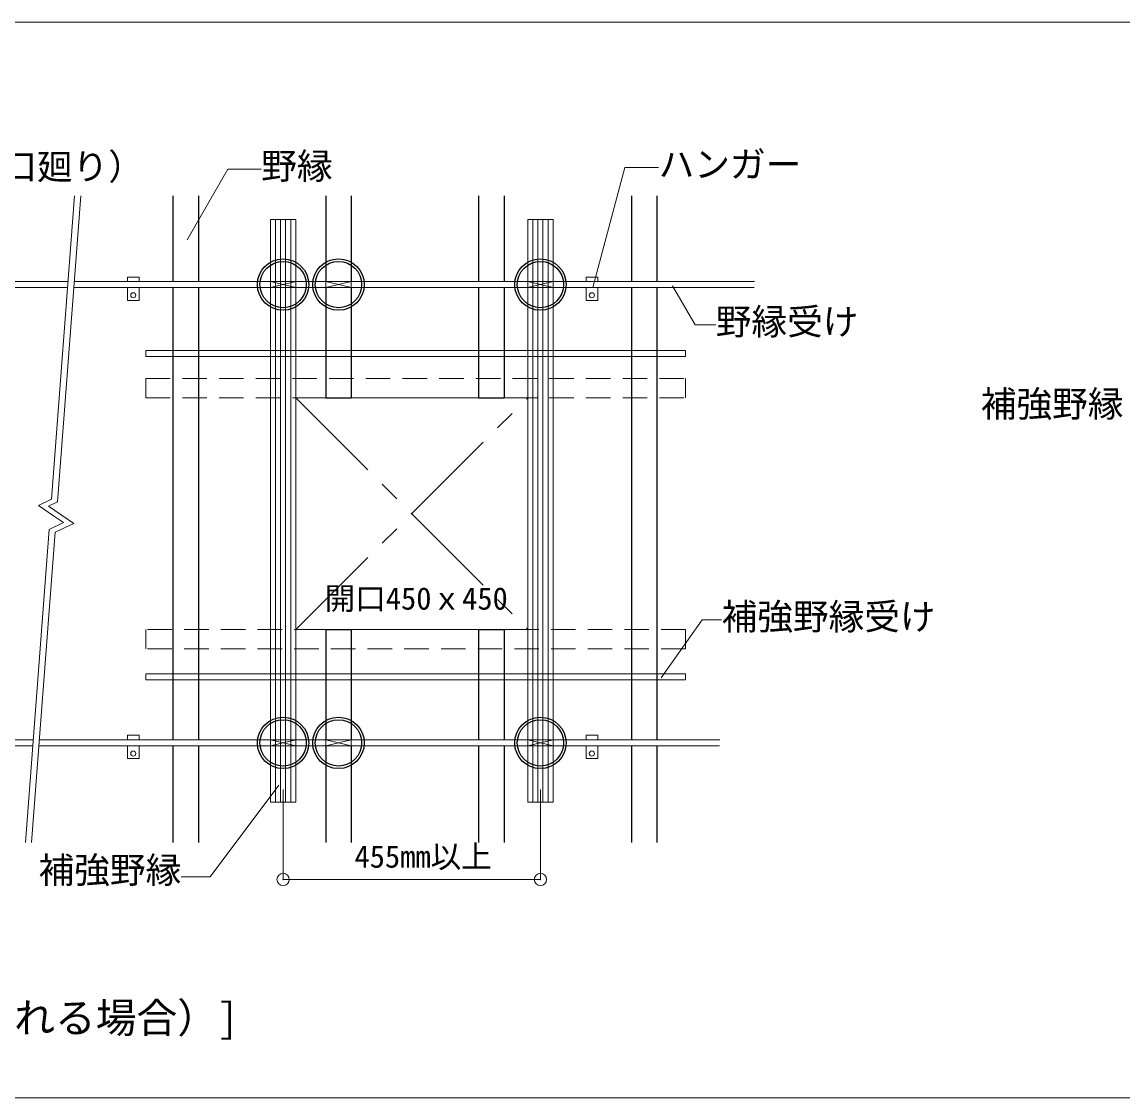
# Model space of a CAD drawing. Units: millimetres, scale not verified. Extents: x -7800 to 7800, y -5387 to 5300.
# Drawn here: x 2762 to 4923, y 194 to 2307 of the extents above; entities that cross this region are included whole.
import ezdxf
from ezdxf.enums import TextEntityAlignment as Align

# ---------------------------------------------------------------- set-up
doc = ezdxf.new("R2010")
doc.units = ezdxf.units.MM
doc.header["$LTSCALE"] = 40
doc.header["$PDMODE"] = 32
doc.header["$PDSIZE"] = 24
doc.linetypes.add('CHAIN1', pattern=[8, 5, -1, 1, -1])
doc.linetypes.add('DASHED1', pattern=[1.8, 1.2, -0.6])
for name, color, linetype, lineweight in [('7-0_中心線', 4, 'CHAIN1', 9), ('7-1_吊り材', 7, 'Continuous', 18), ('7-2_野縁受け', 3, 'Continuous', 18), ('7-3_野縁', 2, 'Continuous', 25), ('7-4_ブレース・補強材', 4, 'Continuous', 9), ('7-5_寸法', 4, 'Continuous', 9), ('7-6_文字', 7, 'Continuous', 18), ('7-A_クリップ', 7, 'Continuous', 18), ('7-C_ビス・アンカーボルト・強調図形', 2, 'Continuous', 25), ('F-3_野縁', 3, 'Continuous', 18)]:
    doc.layers.add(name, color=color, linetype=linetype, lineweight=lineweight)
doc.styles.add('ＭＳ ゴシック', font='')
doc.styles.get('ＭＳ ゴシック').set_extended_font_data('MS Gothic')

msp = doc.modelspace()

# ---------------------------------------------------------------- linework, layer by layer
at = {"layer": '7-0_中心線', "linetype": 'Continuous'}
for p, q in [((2865.35, 1966.11), (2820.08, 1370.44)), ((2877.39, 1966.11), (2831.7, 1364.92)), ((2794.16, 1357.98), (2820.08, 1370.44)), ((2814.1, 1356.47), (2831.7, 1364.92)), ((2823.63, 1337.85), (2794.16, 1357.98)), ((2863.5, 1322.71), (2814.1, 1356.47)), ((2843.56, 1324.23), (2815.55, 1310.77)), ((2823.63, 1337.85), (2843.56, 1324.23)), ((2863.5, 1322.71), (2827.17, 1305.26)), ((2815.55, 1310.77), (2768.84, 696.05)), ((2827.17, 1305.26), (2780.87, 696.05))]:
    msp.add_line(p, q, dxfattribs=at)
at = {"layer": '7-0_中心線'}
for p, q in [((3299.47, 1114.26), (3754.47, 1569.26)), ((3299.47, 1569.26), (3754.47, 1114.26)), ((3274.47, 800.33), (3274.47, 623.39)), ((3779.47, 800.33), (3779.47, 623.39))]:
    msp.add_line(p, q, dxfattribs=at)
at = {"layer": '7-1_吊り材'}
for p, q in [((2968.98, 1806.56), (2968.98, 1797.76)), ((2991.98, 1806.56), (2968.98, 1806.56)), ((2991.98, 1797.76), (2991.98, 1806.56)), ((3868.98, 1806.56), (3868.98, 1797.76)), ((3891.98, 1806.56), (3868.98, 1806.56)), ((3891.98, 1797.76), (3891.98, 1806.56)), ((2968.98, 1760.76), (2968.98, 1785.76)), ((2991.98, 1785.76), (2991.98, 1760.76)), ((3868.98, 1760.76), (3868.98, 1785.76)), ((3891.98, 1785.76), (3891.98, 1760.76)), ((2991.98, 1760.76), (2968.98, 1760.76)), ((3891.98, 1760.76), (3868.98, 1760.76)), ((2968.98, 906.56), (2968.98, 897.76)), ((2991.98, 906.56), (2968.98, 906.56)), ((2991.98, 897.76), (2991.98, 906.56)), ((3868.98, 906.56), (3868.98, 897.76)), ((3891.98, 906.56), (3868.98, 906.56)), ((3891.98, 897.76), (3891.98, 906.56)), ((2968.98, 860.76), (2968.98, 885.76)), ((2991.98, 885.76), (2991.98, 860.76)), ((3868.98, 860.76), (3868.98, 885.76)), ((3891.98, 885.76), (3891.98, 860.76)), ((2991.98, 860.76), (2968.98, 860.76)), ((3891.98, 860.76), (3868.98, 860.76))]:
    msp.add_line(p, q, dxfattribs=at)
for centre in [(2980.48, 1770.76), (3880.48, 1770.76), (2980.48, 870.76), (3880.48, 870.76)]:
    msp.add_circle(centre, 5, dxfattribs=at)
at = {"layer": '7-2_野縁受け'}
for p, q in [((1559.84, 1797.76), (2852.56, 1797.76)), ((2864.59, 1797.76), (4199.98, 1797.76)), ((1558.93, 1785.76), (2851.65, 1785.76)), ((2863.68, 1785.76), (4199.06, 1785.76)), ((1491.45, 897.76), (2784.16, 897.76)), ((2796.2, 897.76), (4131.58, 897.76)), ((1490.54, 885.76), (2783.25, 885.76)), ((2795.29, 885.76), (4130.67, 885.76))]:
    msp.add_line(p, q, dxfattribs=at)
at = {"layer": '7-3_野縁'}
for p, q in [((3058.18, 1966.11), (3058.18, 1797.76)), ((3108.18, 1966.11), (3108.18, 1797.76)), ((3358.18, 1966.11), (3358.18, 1797.76)), ((3408.18, 1966.11), (3408.18, 1797.76)), ((3658.18, 1966.11), (3658.18, 1797.76)), ((3708.18, 1966.11), (3708.18, 1797.76)), ((3958.18, 1966.11), (3958.18, 1797.76)), ((4008.18, 1966.11), (4008.18, 1797.76)), ((3058.18, 1785.76), (3058.18, 1569.26)), ((3108.18, 1785.76), (3108.18, 1569.26)), ((3358.18, 1785.76), (3358.18, 1569.26)), ((3408.18, 1785.76), (3408.18, 1569.26)), ((3658.18, 1785.76), (3658.18, 1569.26)), ((3708.18, 1785.76), (3708.18, 1569.26)), ((3958.18, 1785.76), (3958.18, 1569.26)), ((4008.18, 1785.76), (4008.18, 1569.26)), ((3058.18, 1650.21), (3058.18, 1607.26)), ((3108.18, 1650.21), (3108.18, 1607.26)), ((3358.18, 1650.21), (3358.18, 1607.26)), ((3358.18, 1650.21), (3358.18, 1607.26)), ((3408.18, 1650.21), (3408.18, 1607.26)), ((3408.18, 1650.21), (3408.18, 1607.26)), ((3658.18, 1650.21), (3658.18, 1607.26)), ((3658.18, 1650.21), (3658.18, 1607.26)), ((3708.18, 1650.21), (3708.18, 1607.26)), ((3708.18, 1650.21), (3708.18, 1607.26)), ((3958.18, 1650.21), (3958.18, 1607.26)), ((4008.18, 1650.21), (4008.18, 1607.26)), ((3058.18, 1569.26), (3058.18, 1114.26)), ((3108.18, 1569.26), (3108.18, 1114.26)), ((3358.18, 1569.26), (3408.18, 1569.26)), ((3658.18, 1569.26), (3708.18, 1569.26)), ((3958.18, 1569.26), (3958.18, 1114.26)), ((4008.18, 1569.26), (4008.18, 1114.26)), ((3058.18, 1114.26), (3058.18, 897.76)), ((3108.18, 1114.26), (3108.18, 897.76)), ((3358.18, 1114.26), (3408.18, 1114.26)), ((3358.18, 1114.26), (3358.18, 897.76)), ((3408.18, 1114.26), (3408.18, 897.76)), ((3658.18, 1114.26), (3708.18, 1114.26)), ((3658.18, 1114.26), (3658.18, 897.76)), ((3708.18, 1114.26), (3708.18, 897.76)), ((3958.18, 1114.26), (3958.18, 897.76)), ((4008.18, 1114.26), (4008.18, 897.76)), ((3058.18, 1076.26), (3058.18, 1027.62)), ((3108.18, 1076.26), (3108.18, 1027.62)), ((3358.18, 1076.26), (3358.18, 1027.62)), ((3358.18, 1076.26), (3358.18, 1027.62)), ((3408.18, 1076.26), (3408.18, 1027.62)), ((3408.18, 1076.26), (3408.18, 1027.62)), ((3658.18, 1076.26), (3658.18, 1027.62)), ((3658.18, 1076.26), (3658.18, 1027.62)), ((3708.18, 1076.26), (3708.18, 1027.62)), ((3708.18, 1076.26), (3708.18, 1027.62)), ((3958.18, 1076.26), (3958.18, 1027.62)), ((4008.18, 1076.26), (4008.18, 1027.62)), ((3058.18, 885.76), (3058.18, 696.05)), ((3108.18, 885.76), (3108.18, 696.05)), ((3358.18, 885.76), (3358.18, 696.05)), ((3408.18, 885.76), (3408.18, 696.05)), ((3658.18, 885.76), (3658.18, 696.05)), ((3708.18, 885.76), (3708.18, 696.05)), ((3958.18, 885.76), (3958.18, 696.05)), ((4008.18, 885.76), (4008.18, 696.05))]:
    msp.add_line(p, q, dxfattribs=at)
at = {"layer": '7-4_ブレース・補強材'}
for p, q in [((3249.47, 1919.49), (3249.47, 1569.26)), ((3249.47, 1919.49), (3299.47, 1919.49)), ((3259.47, 1919.49), (3259.47, 1569.26)), ((3269.47, 1919.49), (3269.47, 1569.26)), ((3279.47, 1919.49), (3279.47, 1569.26)), ((3299.47, 1919.49), (3299.47, 1569.26)), ((3754.47, 1919.49), (3754.47, 1569.26)), ((3754.47, 1919.49), (3804.47, 1919.49)), ((3764.47, 1919.49), (3764.47, 1569.26)), ((3774.47, 1919.49), (3774.47, 1569.26)), ((3784.47, 1919.49), (3784.47, 1569.26)), ((3794.47, 1919.49), (3794.47, 1569.26)), ((3804.47, 1919.49), (3804.47, 1569.26)), ((3004.92, 1662.21), (4064.39, 1662.21)), ((3004.92, 1650.21), (3004.92, 1662.21)), ((3249.47, 1650.21), (3249.47, 1607.26)), ((3299.47, 1650.21), (3299.47, 1607.26)), ((3754.47, 1650.21), (3754.47, 1607.26)), ((3804.47, 1650.21), (3804.47, 1607.26)), ((3249.47, 1569.26), (3249.47, 1114.26)), ((3259.47, 1569.26), (3259.47, 1114.26)), ((3269.47, 1569.26), (3269.47, 1114.26)), ((3279.47, 1569.26), (3279.47, 1114.26)), ((3299.47, 1569.26), (3299.47, 1114.26)), ((3754.47, 1569.26), (3754.47, 1114.26)), ((3764.47, 1569.26), (3764.47, 1114.26)), ((3774.47, 1569.26), (3774.47, 1114.26)), ((3784.47, 1569.26), (3784.47, 1114.26)), ((3794.47, 1569.26), (3794.47, 1114.26)), ((3804.47, 1569.26), (3804.47, 1114.26)), ((3249.47, 1114.26), (3249.47, 775.24)), ((3259.47, 1114.26), (3259.47, 775.24)), ((3269.47, 1114.26), (3269.47, 775.24)), ((3279.47, 1114.26), (3279.47, 775.24)), ((3289.47, 1114.26), (3289.47, 775.24)), ((3299.47, 1114.26), (3299.47, 775.24)), ((3754.47, 1114.26), (3754.47, 775.24)), ((3764.47, 1114.26), (3764.47, 775.24)), ((3774.47, 1114.26), (3774.47, 775.24)), ((3784.47, 1114.26), (3784.47, 775.24)), ((3794.47, 1114.26), (3794.47, 775.24)), ((3804.47, 1114.26), (3804.47, 775.24)), ((3249.47, 1076.26), (3249.47, 1027.62)), ((3299.47, 1076.26), (3299.47, 1027.62)), ((3754.47, 1076.26), (3754.47, 1027.62)), ((3804.47, 1076.26), (3804.47, 1027.62)), ((3004.92, 1027.62), (4064.39, 1027.62)), ((3004.92, 1015.62), (3004.92, 1027.62)), ((3004.92, 1015.62), (4064.39, 1015.62)), ((4064.39, 1015.62), (4064.39, 1027.62)), ((3249.47, 775.24), (3299.47, 775.24)), ((3754.47, 775.24), (3804.47, 775.24))]:
    msp.add_line(p, q, dxfattribs=at)
at = {"layer": '7-4_ブレース・補強材', "linetype": 'DASHED1'}
for p, q in [((3004.92, 1607.26), (4064.39, 1607.26)), ((4064.39, 1569.26), (4064.39, 1607.26)), ((3004.92, 1114.26), (3004.92, 1076.26)), ((4064.39, 1114.26), (3004.92, 1114.26)), ((4064.39, 1076.26), (4064.39, 1114.26)), ((4064.39, 1076.26), (3004.92, 1076.26))]:
    msp.add_line(p, q, dxfattribs=at)
at = {"layer": '7-4_ブレース・補強材'}
for points in [[(3289.47, 1919.49), (3289.47, 1569.26), (3289.47, 1114.26)], [(3004.92, 1650.21), (4064.39, 1650.21), (4064.39, 1662.21)]]:
    msp.add_lwpolyline(points, dxfattribs=at)
at = {"layer": '7-4_ブレース・補強材', "linetype": 'DASHED1'}
msp.add_lwpolyline([(3004.92, 1607.26), (3004.92, 1569.26), (4064.39, 1569.26)], dxfattribs=at)
at = {"layer": '7-5_寸法'}
for p, q in [((3299.47, 1569.26), (3754.47, 1569.26)), ((3299.47, 1114.26), (3299.47, 1569.26)), ((3299.47, 1569.26), (3754.47, 1569.26)), ((3754.47, 1569.26), (3754.47, 1114.26)), ((3754.47, 1114.26), (3299.47, 1114.26)), ((3274.47, 623.39), (3779.47, 623.39))]:
    msp.add_line(p, q, dxfattribs=at)
at = {"layer": '7-5_寸法', "color": 7}
for p in [(3274.47, 623.39), (3779.47, 623.39)]:
    msp.add_point(p, dxfattribs=at)
at = {"layer": '7-6_文字'}
for p, q in [((3085.9, 1879.5), (3166.18, 2018.54)), ((3166.18, 2018.54), (3231.56, 2018.54)), ((4016.71, 1019.4), (4097.25, 1133.66)), ((4097.25, 1133.66), (4135.11, 1133.66)), ((3131.03, 628.51), (3266.17, 808.69)), ((3074.72, 628.51), (3131.03, 628.51))]:
    msp.add_line(p, q, dxfattribs=at)
for points in [[(3882.06, 1785.76), (3945.34, 2021.92), (4011.52, 2021.92)], [(4038.41, 1789.56), (4083.39, 1712.94), (4123.58, 1712.94)]]:
    msp.add_lwpolyline(points, dxfattribs=at)
at = {"layer": '7-A_クリップ'}
for p, q in [((3249.47, 1797.76), (3249.47, 1785.76)), ((3299.47, 1797.76), (3249.47, 1785.76)), ((3249.47, 1797.76), (3299.47, 1785.76)), ((3249.47, 1797.76), (3299.47, 1797.76)), ((3299.47, 1785.76), (3299.47, 1797.76)), ((3358.18, 1797.76), (3358.18, 1785.76)), ((3408.18, 1797.76), (3358.18, 1785.76)), ((3358.18, 1797.76), (3408.18, 1785.76)), ((3358.18, 1797.76), (3408.18, 1797.76)), ((3408.18, 1785.76), (3408.18, 1797.76)), ((3754.47, 1797.76), (3754.47, 1785.76)), ((3804.47, 1797.76), (3754.47, 1785.76)), ((3754.47, 1797.76), (3804.47, 1785.76)), ((3754.47, 1797.76), (3804.47, 1797.76)), ((3804.47, 1785.76), (3804.47, 1797.76)), ((3249.47, 1785.76), (3299.47, 1785.76)), ((3358.18, 1785.76), (3408.18, 1785.76)), ((3754.47, 1785.76), (3804.47, 1785.76)), ((3249.47, 897.76), (3249.47, 885.76)), ((3299.47, 897.76), (3249.47, 885.76)), ((3249.47, 897.76), (3299.47, 885.76)), ((3249.47, 897.76), (3299.47, 897.76)), ((3299.47, 885.76), (3299.47, 897.76)), ((3358.18, 897.76), (3358.18, 885.76)), ((3408.18, 897.76), (3358.18, 885.76)), ((3358.18, 897.76), (3408.18, 885.76)), ((3358.18, 897.76), (3408.18, 897.76)), ((3408.18, 885.76), (3408.18, 897.76)), ((3754.47, 897.76), (3754.47, 885.76)), ((3804.47, 897.76), (3754.47, 885.76)), ((3754.47, 897.76), (3804.47, 885.76)), ((3754.47, 897.76), (3804.47, 897.76)), ((3804.47, 885.76), (3804.47, 897.76)), ((3249.47, 885.76), (3299.47, 885.76)), ((3358.18, 885.76), (3408.18, 885.76)), ((3754.47, 885.76), (3804.47, 885.76))]:
    msp.add_line(p, q, dxfattribs=at)
at = {"layer": '7-C_ビス・アンカーボルト・強調図形'}
for centre, radius in [((3274.47, 1791.76), 50.46), ((3274.47, 1791.76), 45.46), ((3383.18, 1791.76), 50.46), ((3383.18, 1791.76), 45.46), ((3779.47, 1791.76), 50.46), ((3779.47, 1791.76), 45.46), ((3274.47, 891.76), 50.46), ((3274.47, 891.76), 45.46), ((3383.18, 891.76), 50.46), ((3383.18, 891.76), 45.46), ((3779.47, 891.76), 50.46), ((3779.47, 891.76), 45.46)]:
    msp.add_circle(centre, radius, dxfattribs=at)
at = {"layer": 'F-3_野縁'}
for p, q in [((80, 2307.34), (7640, 2307.34)), ((80, 194.34), (7640, 194.34))]:
    msp.add_line(p, q, dxfattribs=at)

# ---------------------------------------------------------------- texts
at = {"layer": '7-5_寸法', "style": 'ＭＳ ゴシック'}
for s, p in [('開口450ｘ450', (3355.93, 1140.1)), ('455mm以上', (3414.47, 633.39))]:
    msp.add_text(s, height=43.99, dxfattribs=at).set_placement(p, align=Align.BOTTOM_LEFT)
at = {"layer": '7-6_文字', "style": 'ＭＳ ゴシック'}
for s, height, p in [('追加補強クリップ（開口廻り）', 51.32, (2021.36, 1982.37)), ('野縁', 51.32, (3231.56, 1983.54)), ('ハンガー', 51.32, (4011.52, 1986.92)), ('野縁受け', 51.32, (4123.58, 1677.94)), ('補強野縁', 51.32, (4643.79, 1516.41)), ('補強野縁受け', 51.32, (4135.11, 1098.66)), ('補強野縁', 51.32, (2794.56, 600.97)), ('[ 開口部の補強（野縁が切断される場合）]', 58.65, (1626.89, 304.8))]:
    msp.add_text(s, height=height, dxfattribs=at).set_placement(p, align=Align.BOTTOM_LEFT)

doc.saveas('drawing.dxf')
